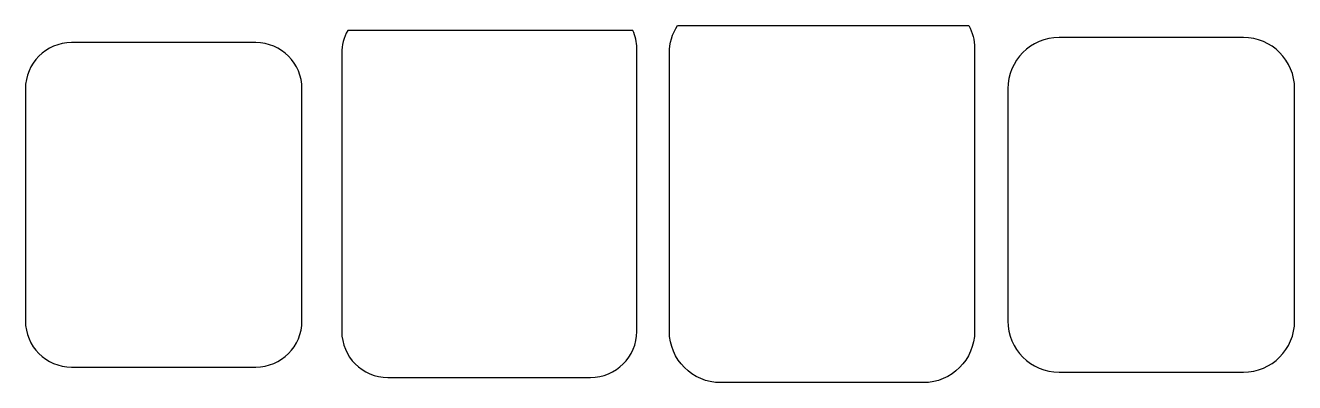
# Model space of a CAD drawing. Header units: millimetres. Extents: x 12 to 136, y -43 to -8.
import ezdxf

# ---------------------------------------------------------------- set-up
doc = ezdxf.new("R2010")
doc.units = ezdxf.units.MM
doc.header["$MEASUREMENT"] = 0
doc.layers.add('Layer 1', color=7, linetype='Continuous', lineweight=0)

# ---------------------------------------------------------------- blocks, each defined once
blk = doc.blocks.new('Block_0')
at = {"layer": 'Layer 1', "color": 18, "lineweight": 25, "true_color": 0x000000}
blk.add_open_spline([(130.86, -41.71), (130.86, -41.71), (112.89, -41.71), (112.89, -41.71), (110.12, -41.71), (107.89, -39.47), (107.89, -36.71), (107.89, -36.71), (107.89, -14.08), (107.89, -14.08), (107.89, -11.32), (110.12, -9.08), (112.89, -9.08), (112.89, -9.08), (130.86, -9.08), (130.86, -9.08), (133.62, -9.08), (135.86, -11.32), (135.86, -14.08), (135.86, -14.08), (135.86, -36.71), (135.86, -36.71), (135.86, -39.47), (133.62, -41.71), (130.86, -41.71)], degree=3, knots=[0, 0, 0, 0, 1, 1, 1, 2, 2, 2, 3, 3, 3, 4, 4, 4, 5, 5, 5, 6, 6, 6, 7, 7, 7, 8, 8, 8, 8], dxfattribs=at)
blk.add_open_spline([(130.86, -41.71), (130.86, -41.71), (112.89, -41.71), (112.89, -41.71), (110.12, -41.71), (107.89, -39.47), (107.89, -36.71), (107.89, -36.71), (107.89, -14.08), (107.89, -14.08), (107.89, -11.32), (110.12, -9.08), (112.89, -9.08), (112.89, -9.08), (130.86, -9.08), (130.86, -9.08), (133.62, -9.08), (135.86, -11.32), (135.86, -14.08), (135.86, -14.08), (135.86, -36.71), (135.86, -36.71), (135.86, -39.47), (133.62, -41.71), (130.86, -41.71)], degree=3, knots=[0, 0, 0, 0, 1, 1, 1, 2, 2, 2, 3, 3, 3, 4, 4, 4, 5, 5, 5, 6, 6, 6, 7, 7, 7, 8, 8, 8, 8], dxfattribs=at)
blk = doc.blocks.new('Block_1')
at = {"layer": 'Layer 1', "color": 18, "lineweight": 25, "true_color": 0x000000}
blk.add_open_spline([(104.07, -7.9), (104.07, -7.9), (75.68, -7.9), (75.68, -7.9), (75.16, -8.7), (74.88, -9.65), (74.88, -10.61), (74.88, -10.61), (74.88, -37.73), (74.88, -37.73), (74.88, -40.49), (77.12, -42.73), (79.88, -42.73), (79.88, -42.73), (99.65, -42.73), (99.65, -42.73), (102.41, -42.73), (104.65, -40.49), (104.65, -37.73), (104.65, -37.73), (104.65, -10.12), (104.65, -10.12), (104.65, -9.34), (104.45, -8.57), (104.07, -7.9)], degree=3, knots=[0, 0, 0, 0, 1, 1, 1, 2, 2, 2, 3, 3, 3, 4, 4, 4, 5, 5, 5, 6, 6, 6, 7, 7, 7, 8, 8, 8, 8], dxfattribs=at)

msp = doc.modelspace()

# ---------------------------------------------------------------- linework, layer by layer
at = {"layer": 'Layer 1', "color": 18, "lineweight": 25, "true_color": 0x000000}
for points in [[(47.43, -42.23), (44.95, -42.23), (42.93, -40.21), (42.93, -37.73), (42.93, -37.73), (42.93, -10.61), (42.93, -10.61), (42.93, -9.83), (43.13, -9.07), (43.51, -8.4), (43.51, -8.4), (71.31, -8.4), (71.31, -8.4), (71.56, -8.93), (71.7, -9.52), (71.7, -10.12), (71.7, -10.12), (71.7, -37.73), (71.7, -37.73), (71.7, -40.21), (69.68, -42.23), (67.2, -42.23), (67.2, -42.23), (47.43, -42.23), (47.43, -42.23)], [(16.58, -41.21), (14.1, -41.21), (12.08, -39.19), (12.08, -36.71), (12.08, -36.71), (12.08, -14.08), (12.08, -14.08), (12.08, -11.6), (14.1, -9.58), (16.58, -9.58), (16.58, -9.58), (34.55, -9.58), (34.55, -9.58), (37.03, -9.58), (39.05, -11.6), (39.05, -14.08), (39.05, -14.08), (39.05, -36.71), (39.05, -36.71), (39.05, -39.19), (37.03, -41.21), (34.55, -41.21), (34.55, -41.21), (16.58, -41.21), (16.58, -41.21)]]:
    msp.add_open_spline(points, degree=3, knots=[0, 0, 0, 0, 1, 1, 1, 2, 2, 2, 3, 3, 3, 4, 4, 4, 5, 5, 5, 6, 6, 6, 7, 7, 7, 8, 8, 8, 8], dxfattribs=at)

# ---------------------------------------------------------------- block references
at = {"layer": 'Layer 1'}
for name in ['Block_1', 'Block_0']:
    msp.add_blockref(name, (0, 0), dxfattribs=at)

doc.saveas('drawing.dxf')
